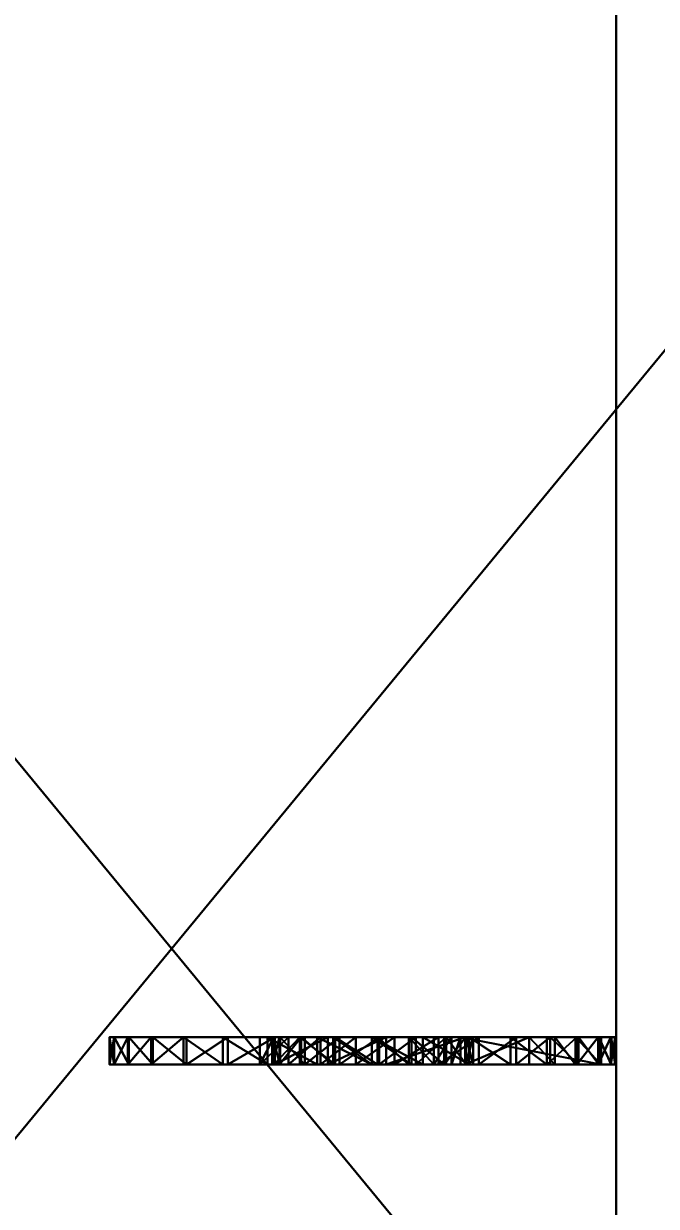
# Model space of a CAD drawing. Extents: x -4.3 to 2.7, y -5.9 to 5.2.
# Drawn here: x 2.5392 to 2.5854, y -2.9188 to -2.8324 of the extents above; entities that cross this region are included whole.
import ezdxf

# ---------------------------------------------------------------- set-up
doc = ezdxf.new("R2010")
doc.units = 0
doc.header["$LTSCALE"] = 0.0254
doc.layers.get('0').update_dxf_attribs({"linetype": 'CONTINUOUS'})
doc.layers.get('DEFPOINTS').update_dxf_attribs({"linetype": 'CONTINUOUS'})
for name, color, linetype in [('C__CROWN_', 22, 'CONTINUOUS'), ('M__MIDDLE_', 32, 'CONTINUOUS'), ('ROOM', 252, 'CONTINUOUS')]:
    doc.layers.add(name, color=color, linetype=linetype)
doc.styles.add('TAHOMA', font='')
doc.styles.get('TAHOMA').set_extended_font_data('Tahoma')
doc.dimstyles.new('DIMSTYLE1', dxfattribs={"dimtxt": 0.211521, "dimasz": 0.0127, "dimexe": 0.0127, "dimexo": 0.0127, "dimgap": 0.00254, "dimtad": 0, "dimtih": 1, "dimtoh": 1, "dimdec": 3, "dimzin": 0, "dimtxsty": 'TAHOMA', "dimblk": 'ARCHTICK', "dimcen": 0.09, "dimazin": 3, "dimtfac": 1, "dimtdec": 4, "dimtofl": 0, "dimtmove": 0, "dimatfit": 3, "dimtolj": 1, "dimtzin": 0})

# ---------------------------------------------------------------- blocks, each defined once
blk = doc.blocks.new('GROUPE65_1')
at = {"color": 0}
for p, q in [((0.075701, 0.055577), (0.075701, 0.055577, 0.002)), ((0.075701, 0.055577), (0.075701, 0.055577, 0.002)), ((0.071418, 0.055157), (0.071418, 0.055157, 0.002)), ((0.071418, 0.055157), (0.071418, 0.055157, 0.002)), ((0.081464, 0.054695), (0.081464, 0.054695, 0.002)), ((0.081464, 0.054695), (0.081464, 0.054695, 0.002)), ((0.067555, 0.053897), (0.067555, 0.053897, 0.002)), ((0.067555, 0.053897), (0.067555, 0.053897, 0.002)), ((0.086141, 0.052047), (0.086141, 0.052047, 0.002)), ((0.086141, 0.052047), (0.086141, 0.052047, 0.002)), ((0.064112, 0.051797), (0.064112, 0.051797, 0.002)), ((0.064112, 0.051797), (0.064112, 0.051797, 0.002)), ((0.08802, 0.050082), (0.08802, 0.050082, 0.002)), ((0.08802, 0.050082), (0.08802, 0.050082, 0.002)), ((0.06109, 0.048857), (0.06109, 0.048857, 0.002)), ((0.06109, 0.048857), (0.06109, 0.048857, 0.002)), ((0.089525, 0.047719), (0.089525, 0.047719, 0.002)), ((0.089525, 0.047719), (0.089525, 0.047719, 0.002)), ((0.075059, 0.046855), (0.075059, 0.046855, 0.002)), ((0.075059, 0.046855), (0.075059, 0.046855, 0.002)), ((0.071959, 0.0461), (0.071959, 0.0461, 0.002)), ((0.071959, 0.0461), (0.071959, 0.0461, 0.002)), ((0.077353, 0.046478), (0.077353, 0.046478, 0.002)), ((0.077353, 0.046478), (0.077353, 0.046478, 0.002)), ((0.079175, 0.045345), (0.079175, 0.045345, 0.002)), ((0.079175, 0.045345), (0.079175, 0.045345, 0.002)), ((0.058628, 0.044965), (0.058628, 0.044965, 0.002)), ((0.058628, 0.044965), (0.058628, 0.044965, 0.002)), ((0.069377, 0.043835), (0.069377, 0.043835, 0.002)), ((0.069377, 0.043835), (0.069377, 0.043835, 0.002)), ((0.080458, 0.04342), (0.080458, 0.04342, 0.002)), ((0.080458, 0.04342), (0.080458, 0.04342, 0.002)), ((0.091408, 0.041796), (0.081138, 0.040663)), ((0.091408, 0.041796, 0.002), (0.081138, 0.040663, 0.002)), ((0.091408, 0.041796), (0.081138, 0.040663)), ((0.091408, 0.041796, 0.002), (0.081138, 0.040663, 0.002)), ((0.091408, 0.041796), (0.091408, 0.041796, 0.002)), ((0.091408, 0.041796), (0.091408, 0.041796, 0.002)), ((0.081138, 0.040663), (0.081138, 0.040663, 0.002)), ((0.081138, 0.040663), (0.081138, 0.040663, 0.002)), ((0.05687, 0.040012), (0.05687, 0.040012, 0.002)), ((0.05687, 0.040012), (0.05687, 0.040012, 0.002)), ((0.067484, 0.039182), (0.067484, 0.039182, 0.002)), ((0.067484, 0.039182), (0.067484, 0.039182, 0.002)), ((0.073481, 0.035651), (0.073481, 0.035651, 0.002)), ((0.073481, 0.035651), (0.073481, 0.035651, 0.002)), ((0.076305, 0.035944), (0.076305, 0.035944, 0.002)), ((0.076305, 0.035944), (0.076305, 0.035944, 0.002)), ((0.079509, 0.035628), (0.079509, 0.035628, 0.002)), ((0.079509, 0.035628), (0.079509, 0.035628, 0.002)), ((0.070897, 0.034773), (0.070897, 0.034773, 0.002)), ((0.070897, 0.034773), (0.070897, 0.034773, 0.002)), ((0.082474, 0.034679), (0.082474, 0.034679, 0.002)), ((0.082474, 0.034679), (0.082474, 0.034679, 0.002)), ((0.055815, 0.033997), (0.055815, 0.033997, 0.002)), ((0.055815, 0.033997), (0.055815, 0.033997, 0.002)), ((0.068553, 0.03331), (0.068553, 0.03331, 0.002)), ((0.068553, 0.03331), (0.068553, 0.03331, 0.002)), ((0.0852, 0.033098), (0.0852, 0.033098, 0.002)), ((0.0852, 0.033098), (0.0852, 0.033098, 0.002)), ((0.066451, 0.031262), (0.066451, 0.031262, 0.002)), ((0.066451, 0.031262), (0.066451, 0.031262, 0.002)), ((0.087689, 0.030885), (0.087689, 0.030885, 0.002)), ((0.087689, 0.030885), (0.087689, 0.030885, 0.002)), ((0.074644, 0.028128), (0.074644, 0.028128, 0.002)), ((0.074644, 0.028128), (0.074644, 0.028128, 0.002)), ((0.089762, 0.028171), (0.089762, 0.028171, 0.002)), ((0.089762, 0.028171), (0.089762, 0.028171, 0.002)), ((0.055464, 0.02692), (0.055464, 0.02692, 0.002)), ((0.055464, 0.02692), (0.055464, 0.02692, 0.002)), ((0.071822, 0.027529), (0.071822, 0.027529, 0.002)), ((0.071822, 0.027529), (0.071822, 0.027529, 0.002)), ((0.077551, 0.027501), (0.077551, 0.027501, 0.002)), ((0.077551, 0.027501), (0.077551, 0.027501, 0.002)), ((0.069471, 0.025731), (0.069471, 0.025731, 0.002)), ((0.069471, 0.025731), (0.069471, 0.025731, 0.002)), ((0.07993, 0.025618), (0.07993, 0.025618, 0.002)), ((0.07993, 0.025618), (0.07993, 0.025618, 0.002)), ((0.091243, 0.025089), (0.091243, 0.025089, 0.002)), ((0.091243, 0.025089), (0.091243, 0.025089, 0.002)), ((0.067886, 0.022762), (0.067886, 0.022762, 0.002)), ((0.067886, 0.022762), (0.067886, 0.022762, 0.002)), ((0.081516, 0.022385), (0.081516, 0.022385, 0.002)), ((0.081516, 0.022385), (0.081516, 0.022385, 0.002)), ((0.092131, 0.021639), (0.092131, 0.021639, 0.002)), ((0.092131, 0.021639), (0.092131, 0.021639, 0.002)), ((0.055801, 0.020021), (0.055801, 0.020021, 0.002)), ((0.055801, 0.020021), (0.055801, 0.020021, 0.002)), ((0.067357, 0.018652), (0.067357, 0.018652, 0.002)), ((0.067357, 0.018652), (0.067357, 0.018652, 0.002)), ((0.082044, 0.017708), (0.082044, 0.017708, 0.002)), ((0.082044, 0.017708), (0.082044, 0.017708, 0.002)), ((0.092427, 0.017821), (0.092427, 0.017821, 0.002)), ((0.092427, 0.017821), (0.092427, 0.017821, 0.002)), ((0.056814, 0.014163), (0.056814, 0.014163, 0.002)), ((0.056814, 0.014163), (0.056814, 0.014163, 0.002)), ((0.067952, 0.014069), (0.067952, 0.014069, 0.002)), ((0.067952, 0.014069), (0.067952, 0.014069, 0.002)), ((0.081553, 0.013196), (0.081553, 0.013196, 0.002)), ((0.081553, 0.013196), (0.081553, 0.013196, 0.002)), ((0.092116, 0.013783), (0.092116, 0.013783, 0.002)), ((0.092116, 0.013783), (0.092116, 0.013783, 0.002)), ((0.069736, 0.010666), (0.069736, 0.010666, 0.002)), ((0.069736, 0.010666), (0.069736, 0.010666, 0.002)), ((0.080081, 0.010156), (0.080081, 0.010156, 0.002)), ((0.080081, 0.010156), (0.080081, 0.010156, 0.002)), ((0.091181, 0.010166), (0.091181, 0.010166, 0.002)), ((0.091181, 0.010166), (0.091181, 0.010166, 0.002)), ((0.058501, 0.009346), (0.058501, 0.009346, 0.002)), ((0.058501, 0.009346), (0.058501, 0.009346, 0.002)), ((0.072284, 0.008556), (0.072284, 0.008556, 0.002)), ((0.072284, 0.008556), (0.072284, 0.008556, 0.002)), ((0.075173, 0.007853), (0.075173, 0.007853, 0.002)), ((0.075173, 0.007853), (0.075173, 0.007853, 0.002)), ((0.077872, 0.008429), (0.077872, 0.008429, 0.002)), ((0.077872, 0.008429), (0.077872, 0.008429, 0.002)), ((0.089624, 0.006968), (0.089624, 0.006968, 0.002)), ((0.089624, 0.006968), (0.089624, 0.006968, 0.002)), ((0.060863, 0.005569), (0.060863, 0.005569, 0.002)), ((0.060863, 0.005569), (0.060863, 0.005569, 0.002)), ((0.087443, 0.004191), (0.087443, 0.004191, 0.002)), ((0.087443, 0.004191), (0.087443, 0.004191, 0.002)), ((0.063749, 0.00272), (0.063749, 0.00272, 0.002)), ((0.063749, 0.00272), (0.063749, 0.00272, 0.002)), ((0.084774, 0.001944), (0.084774, 0.001944, 0.002)), ((0.084774, 0.001944), (0.084774, 0.001944, 0.002)), ((0.067008, 0.000684), (0.067008, 0.000684, 0.002)), ((0.067008, 0.000684), (0.067008, 0.000684, 0.002)), ((0.081752, 0.00034), (0.081752, 0.00034, 0.002)), ((0.081752, 0.00034), (0.081752, 0.00034, 0.002)), ((0.070639, -0.000537), (0.070639, -0.000537, 0.002)), ((0.070639, -0.000537), (0.070639, -0.000537, 0.002)), ((0.078375, -0.000623), (0.078375, -0.000623, 0.002)), ((0.078375, -0.000623), (0.078375, -0.000623, 0.002)), ((0.074644, -0.000944), (0.074644, -0.000944, 0.002)), ((0.074644, -0.000944), (0.074644, -0.000944, 0.002))]:
    blk.add_line(p, q, dxfattribs=at)
at = {"color": 28}
mesh = blk.add_polyface(dxfattribs=at)
corners = [(0.055815, 0.033997), (0.055801, 0.020021), (0.055464, 0.02692), (0.056814, 0.014163), (0.05687, 0.040012), (0.058501, 0.009346), (0.058628, 0.044965), (0.060863, 0.005569), (0.06109, 0.048857), (0.063749, 0.00272), (0.064112, 0.051797), (0.067008, 0.000684), (0.066451, 0.031262), (0.067357, 0.018652), (0.068553, 0.03331), (0.067886, 0.022762), (0.069471, 0.025731), (0.070897, 0.034773), (0.071822, 0.027529), (0.073481, 0.035651), (0.074644, 0.028128), (0.076305, 0.035944), (0.077551, 0.027501), (0.079509, 0.035628), (0.07993, 0.025618), (0.082474, 0.034679), (0.081516, 0.022385), (0.082044, 0.017708), (0.067952, 0.014069), (0.070639, -0.000537), (0.069736, 0.010666), (0.072284, 0.008556), (0.074644, -0.000944), (0.075173, 0.007853), (0.078375, -0.000623), (0.077872, 0.008429), (0.080081, 0.010156), (0.081752, 0.00034), (0.081553, 0.013196), (0.084774, 0.001944), (0.0852, 0.033098), (0.087443, 0.004191), (0.087689, 0.030885), (0.089624, 0.006968), (0.089762, 0.028171), (0.091181, 0.010166), (0.091243, 0.025089), (0.092116, 0.013783), (0.092131, 0.021639), (0.092427, 0.017821), (0.067555, 0.053897), (0.067484, 0.039182), (0.069377, 0.043835), (0.071418, 0.055157), (0.071959, 0.0461), (0.075701, 0.055577), (0.075059, 0.046855), (0.077353, 0.046478), (0.081464, 0.054695), (0.079175, 0.045345), (0.080458, 0.04342), (0.081138, 0.040663), (0.091408, 0.041796), (0.086141, 0.052047), (0.08802, 0.050082), (0.089525, 0.047719)]
mesh.append_faces([[corners[k] for k in face] for face in [(0, 1, 2), (47, 48, 49), (62, 64, 65)]], dxfattribs={"vtx0": -1, "color": 28})
mesh.append_faces([[corners[k] for k in face] for face in [(1, 0, 3), (3, 4, 5), (5, 6, 7), (7, 8, 9), (9, 10, 11), (13, 14, 15), (15, 14, 16), (16, 17, 18), (18, 19, 20), (20, 21, 22), (22, 23, 24), (24, 25, 26), (26, 25, 27), (11, 28, 29), (28, 11, 13), (29, 31, 32), (32, 33, 34), (34, 36, 37), (37, 27, 39), (39, 40, 41), (41, 42, 43), (43, 44, 45), (45, 46, 47), (50, 12, 10), (12, 50, 51), (51, 50, 52), (52, 53, 54), (54, 55, 56), (56, 55, 57), (57, 58, 59), (59, 58, 60), (60, 58, 61), (61, 58, 62)]], dxfattribs={"vtx0": -1, "vtx1": -1, "color": 28})
mesh.append_faces([[corners[k] for k in face] for face in [(11, 10, 12), (11, 12, 13), (39, 27, 25)]], dxfattribs={"vtx0": -1, "vtx1": -1, "vtx2": -1, "color": 28})
mesh.append_faces([[corners[k] for k in face] for face in [(3, 0, 4), (5, 4, 6), (7, 6, 8), (9, 8, 10), (13, 12, 14), (16, 14, 17), (18, 17, 19), (20, 19, 21), (22, 21, 23), (24, 23, 25), (29, 28, 30), (29, 30, 31), (32, 31, 33), (34, 33, 35), (34, 35, 36), (37, 36, 38), (37, 38, 27), (39, 25, 40), (41, 40, 42), (43, 42, 44), (45, 44, 46), (47, 46, 48), (52, 50, 53), (54, 53, 55), (57, 55, 58), (62, 58, 63), (62, 63, 64)]], dxfattribs={"vtx0": -1, "vtx2": -1, "color": 28})
mesh = blk.add_polyface(dxfattribs=at)
corners = [(0.067008, 0.000684, 0.002), (0.067952, 0.014069, 0.002), (0.067357, 0.018652, 0.002), (0.070639, -0.000537, 0.002), (0.069736, 0.010666, 0.002), (0.072284, 0.008556, 0.002), (0.074644, -0.000944, 0.002), (0.075173, 0.007853, 0.002), (0.078375, -0.000623, 0.002), (0.077872, 0.008429, 0.002), (0.080081, 0.010156, 0.002), (0.081752, 0.00034, 0.002), (0.081553, 0.013196, 0.002), (0.082044, 0.017708, 0.002), (0.084774, 0.001944, 0.002), (0.082474, 0.034679, 0.002), (0.0852, 0.033098, 0.002), (0.087443, 0.004191, 0.002), (0.087689, 0.030885, 0.002), (0.089624, 0.006968, 0.002), (0.089762, 0.028171, 0.002), (0.091181, 0.010166, 0.002), (0.091243, 0.025089, 0.002), (0.092116, 0.013783, 0.002), (0.092131, 0.021639, 0.002), (0.092427, 0.017821, 0.002), (0.055801, 0.020021, 0.002), (0.055815, 0.033997, 0.002), (0.055464, 0.02692, 0.002), (0.056814, 0.014163, 0.002), (0.05687, 0.040012, 0.002), (0.058501, 0.009346, 0.002), (0.058628, 0.044965, 0.002), (0.060863, 0.005569, 0.002), (0.06109, 0.048857, 0.002), (0.063749, 0.00272, 0.002), (0.064112, 0.051797, 0.002), (0.066451, 0.031262, 0.002), (0.068553, 0.03331, 0.002), (0.067886, 0.022762, 0.002), (0.069471, 0.025731, 0.002), (0.070897, 0.034773, 0.002), (0.071822, 0.027529, 0.002), (0.073481, 0.035651, 0.002), (0.074644, 0.028128, 0.002), (0.076305, 0.035944, 0.002), (0.077551, 0.027501, 0.002), (0.079509, 0.035628, 0.002), (0.07993, 0.025618, 0.002), (0.081516, 0.022385, 0.002), (0.067555, 0.053897, 0.002), (0.067484, 0.039182, 0.002), (0.069377, 0.043835, 0.002), (0.071418, 0.055157, 0.002), (0.071959, 0.0461, 0.002), (0.075701, 0.055577, 0.002), (0.075059, 0.046855, 0.002), (0.077353, 0.046478, 0.002), (0.081464, 0.054695, 0.002), (0.079175, 0.045345, 0.002), (0.080458, 0.04342, 0.002), (0.081138, 0.040663, 0.002), (0.091408, 0.041796, 0.002), (0.086141, 0.052047, 0.002), (0.08802, 0.050082, 0.002), (0.089525, 0.047719, 0.002)]
mesh.append_faces([[corners[k] for k in face] for face in [(24, 23, 25), (26, 27, 28), (64, 62, 65)]], dxfattribs={"vtx0": -1, "color": 28})
mesh.append_faces([[corners[k] for k in face] for face in [(1, 3, 4), (4, 3, 5), (5, 6, 7), (7, 8, 9), (9, 8, 10), (10, 11, 12), (12, 11, 13), (15, 14, 16), (16, 17, 18), (18, 19, 20), (20, 21, 22), (22, 23, 24), (27, 29, 30), (30, 31, 32), (32, 33, 34), (34, 35, 36), (37, 2, 38), (38, 40, 41), (41, 42, 43), (43, 44, 45), (45, 46, 47), (47, 48, 15), (50, 52, 53), (53, 54, 55), (55, 57, 58), (58, 62, 63), (63, 62, 64)]], dxfattribs={"vtx0": -1, "vtx1": -1, "color": 28})
mesh.append_faces([[corners[k] for k in face] for face in [(13, 14, 15), (36, 0, 37), (37, 0, 2)]], dxfattribs={"vtx0": -1, "vtx1": -1, "vtx2": -1, "color": 28})
mesh.append_faces([[corners[k] for k in face] for face in [(0, 1, 2), (1, 0, 3), (5, 3, 6), (7, 6, 8), (10, 8, 11), (13, 11, 14), (16, 14, 17), (18, 17, 19), (20, 19, 21), (22, 21, 23), (27, 26, 29), (30, 29, 31), (32, 31, 33), (34, 33, 35), (36, 35, 0), (38, 2, 39), (38, 39, 40), (41, 40, 42), (43, 42, 44), (45, 44, 46), (47, 46, 48), (15, 48, 49), (15, 49, 13), (37, 50, 36), (50, 37, 51), (50, 51, 52), (53, 52, 54), (55, 54, 56), (55, 56, 57), (58, 57, 59), (58, 59, 60), (58, 60, 61), (58, 61, 62)]], dxfattribs={"vtx0": -1, "vtx2": -1, "color": 28})
mesh = blk.add_polyface(dxfattribs=at)
corners = [(0.071418, 0.055157, 0.002), (0.075701, 0.055577), (0.071418, 0.055157), (0.075701, 0.055577, 0.002)]
mesh.append_faces([[corners[k] for k in face] for face in [(0, 1, 2), (1, 0, 3)]], dxfattribs={"vtx0": -1, "color": 28})
mesh = blk.add_polyface(dxfattribs=at)
corners = [(0.075701, 0.055577, 0.002), (0.081464, 0.054695), (0.075701, 0.055577), (0.081464, 0.054695, 0.002)]
mesh.append_faces([[corners[k] for k in face] for face in [(0, 1, 2), (1, 0, 3)]], dxfattribs={"vtx0": -1, "color": 28})
mesh = blk.add_polyface(dxfattribs=at)
corners = [(0.067555, 0.053897, 0.002), (0.071418, 0.055157), (0.067555, 0.053897), (0.071418, 0.055157, 0.002)]
mesh.append_faces([[corners[k] for k in face] for face in [(0, 1, 2), (1, 0, 3)]], dxfattribs={"vtx0": -1, "color": 28})
mesh = blk.add_polyface(dxfattribs=at)
corners = [(0.081464, 0.054695, 0.002), (0.086141, 0.052047), (0.081464, 0.054695), (0.086141, 0.052047, 0.002)]
mesh.append_faces([[corners[k] for k in face] for face in [(0, 1, 2), (1, 0, 3)]], dxfattribs={"vtx0": -1, "color": 28})
mesh = blk.add_polyface(dxfattribs=at)
corners = [(0.064112, 0.051797, 0.002), (0.067555, 0.053897), (0.064112, 0.051797), (0.067555, 0.053897, 0.002)]
mesh.append_faces([[corners[k] for k in face] for face in [(0, 1, 2), (1, 0, 3)]], dxfattribs={"vtx0": -1, "color": 28})
mesh = blk.add_polyface(dxfattribs=at)
corners = [(0.086141, 0.052047), (0.08802, 0.050082, 0.002), (0.08802, 0.050082), (0.086141, 0.052047, 0.002)]
mesh.append_faces([[corners[k] for k in face] for face in [(0, 1, 2), (1, 0, 3)]], dxfattribs={"vtx0": -1, "color": 28})
mesh = blk.add_polyface(dxfattribs=at)
corners = [(0.06109, 0.048857, 0.002), (0.064112, 0.051797), (0.06109, 0.048857), (0.064112, 0.051797, 0.002)]
mesh.append_faces([[corners[k] for k in face] for face in [(0, 1, 2), (1, 0, 3)]], dxfattribs={"vtx0": -1, "color": 28})
mesh = blk.add_polyface(dxfattribs=at)
corners = [(0.08802, 0.050082), (0.089525, 0.047719, 0.002), (0.089525, 0.047719), (0.08802, 0.050082, 0.002)]
mesh.append_faces([[corners[k] for k in face] for face in [(0, 1, 2), (1, 0, 3)]], dxfattribs={"vtx0": -1, "color": 28})
mesh = blk.add_polyface(dxfattribs=at)
corners = [(0.06109, 0.048857, 0.002), (0.058628, 0.044965), (0.058628, 0.044965, 0.002), (0.06109, 0.048857)]
mesh.append_faces([[corners[k] for k in face] for face in [(0, 1, 2), (1, 0, 3)]], dxfattribs={"vtx0": -1, "color": 28})
mesh = blk.add_polyface(dxfattribs=at)
corners = [(0.089525, 0.047719), (0.091408, 0.041796, 0.002), (0.091408, 0.041796), (0.089525, 0.047719, 0.002)]
mesh.append_faces([[corners[k] for k in face] for face in [(0, 1, 2), (1, 0, 3)]], dxfattribs={"vtx0": -1, "color": 28})
mesh = blk.add_polyface(dxfattribs=at)
corners = [(0.075059, 0.046855, 0.002), (0.071959, 0.0461), (0.075059, 0.046855), (0.071959, 0.0461, 0.002)]
mesh.append_faces([[corners[k] for k in face] for face in [(0, 1, 2), (1, 0, 3)]], dxfattribs={"vtx0": -1, "color": 28})
mesh = blk.add_polyface(dxfattribs=at)
corners = [(0.077353, 0.046478, 0.002), (0.075059, 0.046855), (0.077353, 0.046478), (0.075059, 0.046855, 0.002)]
mesh.append_faces([[corners[k] for k in face] for face in [(0, 1, 2), (1, 0, 3)]], dxfattribs={"vtx0": -1, "color": 28})
mesh = blk.add_polyface(dxfattribs=at)
corners = [(0.071959, 0.0461, 0.002), (0.069377, 0.043835), (0.071959, 0.0461), (0.069377, 0.043835, 0.002)]
mesh.append_faces([[corners[k] for k in face] for face in [(0, 1, 2), (1, 0, 3)]], dxfattribs={"vtx0": -1, "color": 28})
mesh = blk.add_polyface(dxfattribs=at)
corners = [(0.079175, 0.045345, 0.002), (0.077353, 0.046478), (0.079175, 0.045345), (0.077353, 0.046478, 0.002)]
mesh.append_faces([[corners[k] for k in face] for face in [(0, 1, 2), (1, 0, 3)]], dxfattribs={"vtx0": -1, "color": 28})
mesh = blk.add_polyface(dxfattribs=at)
corners = [(0.079175, 0.045345, 0.002), (0.080458, 0.04342), (0.080458, 0.04342, 0.002), (0.079175, 0.045345)]
mesh.append_faces([[corners[k] for k in face] for face in [(0, 1, 2), (1, 0, 3)]], dxfattribs={"vtx0": -1, "color": 28})
mesh = blk.add_polyface(dxfattribs=at)
corners = [(0.058628, 0.044965, 0.002), (0.05687, 0.040012), (0.05687, 0.040012, 0.002), (0.058628, 0.044965)]
mesh.append_faces([[corners[k] for k in face] for face in [(0, 1, 2), (1, 0, 3)]], dxfattribs={"vtx0": -1, "color": 28})
mesh = blk.add_polyface(dxfattribs=at)
corners = [(0.069377, 0.043835), (0.067484, 0.039182, 0.002), (0.067484, 0.039182), (0.069377, 0.043835, 0.002)]
mesh.append_faces([[corners[k] for k in face] for face in [(0, 1, 2), (1, 0, 3)]], dxfattribs={"vtx0": -1, "color": 28})
mesh = blk.add_polyface(dxfattribs=at)
corners = [(0.080458, 0.04342, 0.002), (0.081138, 0.040663), (0.081138, 0.040663, 0.002), (0.080458, 0.04342)]
mesh.append_faces([[corners[k] for k in face] for face in [(0, 1, 2), (1, 0, 3)]], dxfattribs={"vtx0": -1, "color": 28})
mesh = blk.add_polyface(dxfattribs=at)
corners = [(0.091408, 0.041796, 0.002), (0.081138, 0.040663), (0.091408, 0.041796), (0.081138, 0.040663, 0.002)]
mesh.append_faces([[corners[k] for k in face] for face in [(0, 1, 2), (1, 0, 3)]], dxfattribs={"vtx0": -1, "color": 28})
mesh = blk.add_polyface(dxfattribs=at)
corners = [(0.05687, 0.040012, 0.002), (0.055815, 0.033997), (0.055815, 0.033997, 0.002), (0.05687, 0.040012)]
mesh.append_faces([[corners[k] for k in face] for face in [(0, 1, 2), (1, 0, 3)]], dxfattribs={"vtx0": -1, "color": 28})
mesh = blk.add_polyface(dxfattribs=at)
corners = [(0.067484, 0.039182), (0.066451, 0.031262, 0.002), (0.066451, 0.031262), (0.067484, 0.039182, 0.002)]
mesh.append_faces([[corners[k] for k in face] for face in [(0, 1, 2), (1, 0, 3)]], dxfattribs={"vtx0": -1, "color": 28})
mesh = blk.add_polyface(dxfattribs=at)
corners = [(0.070897, 0.034773, 0.002), (0.073481, 0.035651), (0.070897, 0.034773), (0.073481, 0.035651, 0.002)]
mesh.append_faces([[corners[k] for k in face] for face in [(0, 1, 2), (1, 0, 3)]], dxfattribs={"vtx0": -1, "color": 28})
mesh = blk.add_polyface(dxfattribs=at)
corners = [(0.073481, 0.035651, 0.002), (0.076305, 0.035944), (0.073481, 0.035651), (0.076305, 0.035944, 0.002)]
mesh.append_faces([[corners[k] for k in face] for face in [(0, 1, 2), (1, 0, 3)]], dxfattribs={"vtx0": -1, "color": 28})
mesh = blk.add_polyface(dxfattribs=at)
corners = [(0.076305, 0.035944, 0.002), (0.079509, 0.035628), (0.076305, 0.035944), (0.079509, 0.035628, 0.002)]
mesh.append_faces([[corners[k] for k in face] for face in [(0, 1, 2), (1, 0, 3)]], dxfattribs={"vtx0": -1, "color": 28})
mesh = blk.add_polyface(dxfattribs=at)
corners = [(0.079509, 0.035628, 0.002), (0.082474, 0.034679), (0.079509, 0.035628), (0.082474, 0.034679, 0.002)]
mesh.append_faces([[corners[k] for k in face] for face in [(0, 1, 2), (1, 0, 3)]], dxfattribs={"vtx0": -1, "color": 28})
mesh = blk.add_polyface(dxfattribs=at)
corners = [(0.068553, 0.03331, 0.002), (0.070897, 0.034773), (0.068553, 0.03331), (0.070897, 0.034773, 0.002)]
mesh.append_faces([[corners[k] for k in face] for face in [(0, 1, 2), (1, 0, 3)]], dxfattribs={"vtx0": -1, "color": 28})
mesh = blk.add_polyface(dxfattribs=at)
corners = [(0.082474, 0.034679, 0.002), (0.0852, 0.033098), (0.082474, 0.034679), (0.0852, 0.033098, 0.002)]
mesh.append_faces([[corners[k] for k in face] for face in [(0, 1, 2), (1, 0, 3)]], dxfattribs={"vtx0": -1, "color": 28})
mesh = blk.add_polyface(dxfattribs=at)
corners = [(0.055815, 0.033997, 0.002), (0.055464, 0.02692), (0.055464, 0.02692, 0.002), (0.055815, 0.033997)]
mesh.append_faces([[corners[k] for k in face] for face in [(0, 1, 2), (1, 0, 3)]], dxfattribs={"vtx0": -1, "color": 28})
mesh = blk.add_polyface(dxfattribs=at)
corners = [(0.066451, 0.031262, 0.002), (0.068553, 0.03331), (0.066451, 0.031262), (0.068553, 0.03331, 0.002)]
mesh.append_faces([[corners[k] for k in face] for face in [(0, 1, 2), (1, 0, 3)]], dxfattribs={"vtx0": -1, "color": 28})
mesh = blk.add_polyface(dxfattribs=at)
corners = [(0.0852, 0.033098, 0.002), (0.087689, 0.030885), (0.0852, 0.033098), (0.087689, 0.030885, 0.002)]
mesh.append_faces([[corners[k] for k in face] for face in [(0, 1, 2), (1, 0, 3)]], dxfattribs={"vtx0": -1, "color": 28})
mesh = blk.add_polyface(dxfattribs=at)
corners = [(0.087689, 0.030885), (0.089762, 0.028171, 0.002), (0.089762, 0.028171), (0.087689, 0.030885, 0.002)]
mesh.append_faces([[corners[k] for k in face] for face in [(0, 1, 2), (1, 0, 3)]], dxfattribs={"vtx0": -1, "color": 28})
mesh = blk.add_polyface(dxfattribs=at)
corners = [(0.074644, 0.028128, 0.002), (0.071822, 0.027529), (0.074644, 0.028128), (0.071822, 0.027529, 0.002)]
mesh.append_faces([[corners[k] for k in face] for face in [(0, 1, 2), (1, 0, 3)]], dxfattribs={"vtx0": -1, "color": 28})
mesh = blk.add_polyface(dxfattribs=at)
corners = [(0.077551, 0.027501, 0.002), (0.074644, 0.028128), (0.077551, 0.027501), (0.074644, 0.028128, 0.002)]
mesh.append_faces([[corners[k] for k in face] for face in [(0, 1, 2), (1, 0, 3)]], dxfattribs={"vtx0": -1, "color": 28})
mesh = blk.add_polyface(dxfattribs=at)
corners = [(0.089762, 0.028171), (0.091243, 0.025089, 0.002), (0.091243, 0.025089), (0.089762, 0.028171, 0.002)]
mesh.append_faces([[corners[k] for k in face] for face in [(0, 1, 2), (1, 0, 3)]], dxfattribs={"vtx0": -1, "color": 28})
mesh = blk.add_polyface(dxfattribs=at)
corners = [(0.055464, 0.02692, 0.002), (0.055801, 0.020021), (0.055801, 0.020021, 0.002), (0.055464, 0.02692)]
mesh.append_faces([[corners[k] for k in face] for face in [(0, 1, 2), (1, 0, 3)]], dxfattribs={"vtx0": -1, "color": 28})
mesh = blk.add_polyface(dxfattribs=at)
corners = [(0.071822, 0.027529, 0.002), (0.069471, 0.025731), (0.071822, 0.027529), (0.069471, 0.025731, 0.002)]
mesh.append_faces([[corners[k] for k in face] for face in [(0, 1, 2), (1, 0, 3)]], dxfattribs={"vtx0": -1, "color": 28})
mesh = blk.add_polyface(dxfattribs=at)
corners = [(0.07993, 0.025618, 0.002), (0.077551, 0.027501), (0.07993, 0.025618), (0.077551, 0.027501, 0.002)]
mesh.append_faces([[corners[k] for k in face] for face in [(0, 1, 2), (1, 0, 3)]], dxfattribs={"vtx0": -1, "color": 28})
mesh = blk.add_polyface(dxfattribs=at)
corners = [(0.069471, 0.025731), (0.067886, 0.022762, 0.002), (0.067886, 0.022762), (0.069471, 0.025731, 0.002)]
mesh.append_faces([[corners[k] for k in face] for face in [(0, 1, 2), (1, 0, 3)]], dxfattribs={"vtx0": -1, "color": 28})
mesh = blk.add_polyface(dxfattribs=at)
corners = [(0.07993, 0.025618, 0.002), (0.081516, 0.022385), (0.081516, 0.022385, 0.002), (0.07993, 0.025618)]
mesh.append_faces([[corners[k] for k in face] for face in [(0, 1, 2), (1, 0, 3)]], dxfattribs={"vtx0": -1, "color": 28})
mesh = blk.add_polyface(dxfattribs=at)
corners = [(0.091243, 0.025089), (0.092131, 0.021639, 0.002), (0.092131, 0.021639), (0.091243, 0.025089, 0.002)]
mesh.append_faces([[corners[k] for k in face] for face in [(0, 1, 2), (1, 0, 3)]], dxfattribs={"vtx0": -1, "color": 28})
mesh = blk.add_polyface(dxfattribs=at)
corners = [(0.067886, 0.022762), (0.067357, 0.018652, 0.002), (0.067357, 0.018652), (0.067886, 0.022762, 0.002)]
mesh.append_faces([[corners[k] for k in face] for face in [(0, 1, 2), (1, 0, 3)]], dxfattribs={"vtx0": -1, "color": 28})
mesh = blk.add_polyface(dxfattribs=at)
corners = [(0.081516, 0.022385, 0.002), (0.082044, 0.017708), (0.082044, 0.017708, 0.002), (0.081516, 0.022385)]
mesh.append_faces([[corners[k] for k in face] for face in [(0, 1, 2), (1, 0, 3)]], dxfattribs={"vtx0": -1, "color": 28})
mesh = blk.add_polyface(dxfattribs=at)
corners = [(0.092131, 0.021639), (0.092427, 0.017821, 0.002), (0.092427, 0.017821), (0.092131, 0.021639, 0.002)]
mesh.append_faces([[corners[k] for k in face] for face in [(0, 1, 2), (1, 0, 3)]], dxfattribs={"vtx0": -1, "color": 28})
mesh = blk.add_polyface(dxfattribs=at)
corners = [(0.055801, 0.020021, 0.002), (0.056814, 0.014163), (0.056814, 0.014163, 0.002), (0.055801, 0.020021)]
mesh.append_faces([[corners[k] for k in face] for face in [(0, 1, 2), (1, 0, 3)]], dxfattribs={"vtx0": -1, "color": 28})
mesh = blk.add_polyface(dxfattribs=at)
corners = [(0.067357, 0.018652), (0.067952, 0.014069, 0.002), (0.067952, 0.014069), (0.067357, 0.018652, 0.002)]
mesh.append_faces([[corners[k] for k in face] for face in [(0, 1, 2), (1, 0, 3)]], dxfattribs={"vtx0": -1, "color": 28})
mesh = blk.add_polyface(dxfattribs=at)
corners = [(0.082044, 0.017708, 0.002), (0.081553, 0.013196), (0.081553, 0.013196, 0.002), (0.082044, 0.017708)]
mesh.append_faces([[corners[k] for k in face] for face in [(0, 1, 2), (1, 0, 3)]], dxfattribs={"vtx0": -1, "color": 28})
mesh = blk.add_polyface(dxfattribs=at)
corners = [(0.092427, 0.017821), (0.092116, 0.013783, 0.002), (0.092116, 0.013783), (0.092427, 0.017821, 0.002)]
mesh.append_faces([[corners[k] for k in face] for face in [(0, 1, 2), (1, 0, 3)]], dxfattribs={"vtx0": -1, "color": 28})
mesh = blk.add_polyface(dxfattribs=at)
corners = [(0.056814, 0.014163, 0.002), (0.058501, 0.009346), (0.058501, 0.009346, 0.002), (0.056814, 0.014163)]
mesh.append_faces([[corners[k] for k in face] for face in [(0, 1, 2), (1, 0, 3)]], dxfattribs={"vtx0": -1, "color": 28})
mesh = blk.add_polyface(dxfattribs=at)
corners = [(0.067952, 0.014069), (0.069736, 0.010666, 0.002), (0.069736, 0.010666), (0.067952, 0.014069, 0.002)]
mesh.append_faces([[corners[k] for k in face] for face in [(0, 1, 2), (1, 0, 3)]], dxfattribs={"vtx0": -1, "color": 28})
mesh = blk.add_polyface(dxfattribs=at)
corners = [(0.081553, 0.013196, 0.002), (0.080081, 0.010156), (0.080081, 0.010156, 0.002), (0.081553, 0.013196)]
mesh.append_faces([[corners[k] for k in face] for face in [(0, 1, 2), (1, 0, 3)]], dxfattribs={"vtx0": -1, "color": 28})
mesh = blk.add_polyface(dxfattribs=at)
corners = [(0.092116, 0.013783), (0.091181, 0.010166, 0.002), (0.091181, 0.010166), (0.092116, 0.013783, 0.002)]
mesh.append_faces([[corners[k] for k in face] for face in [(0, 1, 2), (1, 0, 3)]], dxfattribs={"vtx0": -1, "color": 28})
mesh = blk.add_polyface(dxfattribs=at)
corners = [(0.069736, 0.010666, 0.002), (0.072284, 0.008556), (0.069736, 0.010666), (0.072284, 0.008556, 0.002)]
mesh.append_faces([[corners[k] for k in face] for face in [(0, 1, 2), (1, 0, 3)]], dxfattribs={"vtx0": -1, "color": 28})
mesh = blk.add_polyface(dxfattribs=at)
corners = [(0.077872, 0.008429, 0.002), (0.080081, 0.010156), (0.077872, 0.008429), (0.080081, 0.010156, 0.002)]
mesh.append_faces([[corners[k] for k in face] for face in [(0, 1, 2), (1, 0, 3)]], dxfattribs={"vtx0": -1, "color": 28})
mesh = blk.add_polyface(dxfattribs=at)
corners = [(0.091181, 0.010166), (0.089624, 0.006968, 0.002), (0.089624, 0.006968), (0.091181, 0.010166, 0.002)]
mesh.append_faces([[corners[k] for k in face] for face in [(0, 1, 2), (1, 0, 3)]], dxfattribs={"vtx0": -1, "color": 28})
mesh = blk.add_polyface(dxfattribs=at)
corners = [(0.058501, 0.009346, 0.002), (0.060863, 0.005569), (0.060863, 0.005569, 0.002), (0.058501, 0.009346)]
mesh.append_faces([[corners[k] for k in face] for face in [(0, 1, 2), (1, 0, 3)]], dxfattribs={"vtx0": -1, "color": 28})
mesh = blk.add_polyface(dxfattribs=at)
corners = [(0.072284, 0.008556, 0.002), (0.075173, 0.007853), (0.072284, 0.008556), (0.075173, 0.007853, 0.002)]
mesh.append_faces([[corners[k] for k in face] for face in [(0, 1, 2), (1, 0, 3)]], dxfattribs={"vtx0": -1, "color": 28})
mesh = blk.add_polyface(dxfattribs=at)
corners = [(0.075173, 0.007853, 0.002), (0.077872, 0.008429), (0.075173, 0.007853), (0.077872, 0.008429, 0.002)]
mesh.append_faces([[corners[k] for k in face] for face in [(0, 1, 2), (1, 0, 3)]], dxfattribs={"vtx0": -1, "color": 28})
mesh = blk.add_polyface(dxfattribs=at)
corners = [(0.089624, 0.006968), (0.087443, 0.004191, 0.002), (0.087443, 0.004191), (0.089624, 0.006968, 0.002)]
mesh.append_faces([[corners[k] for k in face] for face in [(0, 1, 2), (1, 0, 3)]], dxfattribs={"vtx0": -1, "color": 28})
mesh = blk.add_polyface(dxfattribs=at)
corners = [(0.063749, 0.00272, 0.002), (0.060863, 0.005569), (0.063749, 0.00272), (0.060863, 0.005569, 0.002)]
mesh.append_faces([[corners[k] for k in face] for face in [(0, 1, 2), (1, 0, 3)]], dxfattribs={"vtx0": -1, "color": 28})
mesh = blk.add_polyface(dxfattribs=at)
corners = [(0.087443, 0.004191, 0.002), (0.084774, 0.001944), (0.087443, 0.004191), (0.084774, 0.001944, 0.002)]
mesh.append_faces([[corners[k] for k in face] for face in [(0, 1, 2), (1, 0, 3)]], dxfattribs={"vtx0": -1, "color": 28})
mesh = blk.add_polyface(dxfattribs=at)
corners = [(0.067008, 0.000684, 0.002), (0.063749, 0.00272), (0.067008, 0.000684), (0.063749, 0.00272, 0.002)]
mesh.append_faces([[corners[k] for k in face] for face in [(0, 1, 2), (1, 0, 3)]], dxfattribs={"vtx0": -1, "color": 28})
mesh = blk.add_polyface(dxfattribs=at)
corners = [(0.084774, 0.001944, 0.002), (0.081752, 0.00034), (0.084774, 0.001944), (0.081752, 0.00034, 0.002)]
mesh.append_faces([[corners[k] for k in face] for face in [(0, 1, 2), (1, 0, 3)]], dxfattribs={"vtx0": -1, "color": 28})
mesh = blk.add_polyface(dxfattribs=at)
corners = [(0.070639, -0.000537, 0.002), (0.067008, 0.000684), (0.070639, -0.000537), (0.067008, 0.000684, 0.002)]
mesh.append_faces([[corners[k] for k in face] for face in [(0, 1, 2), (1, 0, 3)]], dxfattribs={"vtx0": -1, "color": 28})
mesh = blk.add_polyface(dxfattribs=at)
corners = [(0.081752, 0.00034, 0.002), (0.078375, -0.000623), (0.081752, 0.00034), (0.078375, -0.000623, 0.002)]
mesh.append_faces([[corners[k] for k in face] for face in [(0, 1, 2), (1, 0, 3)]], dxfattribs={"vtx0": -1, "color": 28})
mesh = blk.add_polyface(dxfattribs=at)
corners = [(0.074644, -0.000944, 0.002), (0.070639, -0.000537), (0.074644, -0.000944), (0.070639, -0.000537, 0.002)]
mesh.append_faces([[corners[k] for k in face] for face in [(0, 1, 2), (1, 0, 3)]], dxfattribs={"vtx0": -1, "color": 28})
mesh = blk.add_polyface(dxfattribs=at)
corners = [(0.078375, -0.000623, 0.002), (0.074644, -0.000944), (0.078375, -0.000623), (0.074644, -0.000944, 0.002)]
mesh.append_faces([[corners[k] for k in face] for face in [(0, 1, 2), (1, 0, 3)]], dxfattribs={"vtx0": -1, "color": 28})
blk = doc.blocks.new('GROUPE_7')
at = {"layer": 'C__CROWN_', "color": 120}
mesh = blk.add_polyface(dxfattribs=at)
corners = [(0.225, 0, 0.345), (0, 0.273, 0.345), (0, 0, 0.345), (0.225, 0.273, 0.345)]
mesh.append_faces([[corners[k] for k in face] for face in [(0, 1, 2), (1, 0, 3)]], dxfattribs={"vtx0": -1, "color": 120})
mesh = blk.add_polyface(dxfattribs=at)
corners = [(0.225, 0.273), (0, 0), (0, 0.273), (0.225, 0)]
mesh.append_faces([[corners[k] for k in face] for face in [(0, 1, 2), (1, 0, 3)]], dxfattribs={"vtx0": -1, "color": 120})
blk = doc.blocks.new('GROUPE_21')
at = {"layer": 'M__MIDDLE_', "color": 74}
for p, q in [((0.225, 0), (0.225, 0.273)), ((0.225, 0, 0.345), (0.225, 0.273, 0.345)), ((0.225, 0), (0.225, 0.273)), ((0.225, 0, 0.345), (0.225, 0.273, 0.345))]:
    blk.add_line(p, q, dxfattribs=at)
mesh = blk.add_polyface(dxfattribs=at)
corners = [(0.225, 0.273), (0, 0), (0, 0.273), (0.225, 0)]
mesh.append_faces([[corners[k] for k in face] for face in [(0, 1, 2), (1, 0, 3)]], dxfattribs={"vtx0": -1, "color": 74})
mesh = blk.add_polyface(dxfattribs=at)
corners = [(0.225, 0, 0.345), (0, 0.273, 0.345), (0, 0, 0.345), (0.225, 0.273, 0.345)]
mesh.append_faces([[corners[k] for k in face] for face in [(0, 1, 2), (1, 0, 3)]], dxfattribs={"vtx0": -1, "color": 74})
mesh = blk.add_polyface(dxfattribs=at)
corners = [(0.225, 0.273), (0.225, 0, 0.345), (0.225, 0), (0.225, 0.273, 0.345)]
mesh.append_faces([[corners[k] for k in face] for face in [(0, 1, 2), (1, 0, 3)]], dxfattribs={"vtx0": -1, "color": 74})
blk = doc.blocks.new('_ARCHTICK')
at = {"color": 0, "linetype": 'BYBLOCK', "const_width": 0.15}
blk.add_lwpolyline([(-0.5, -0.5), (0.5, 0.5)], dxfattribs=at)
blk = doc.blocks.new('*D114')
at = {"color": 0}
for p, q in [((2.6873, 5.2), (-3.689759, 5.2)), ((-3.677059, 5.2), (-3.677059, 0.108301)), ((-3.677059, -5.2), (-3.677059, -0.108301)), ((2.6873, -5.2), (-3.689759, -5.2))]:
    blk.add_line(p, q, dxfattribs=at)
at = {"layer": 'DEFPOINTS', "color": 0}
for p in [(-3.677059, 5.2), (2.7, 5.2), (2.7, -5.2)]:
    blk.add_point(p, dxfattribs=at)
at = {"color": 0, "xscale": 0.0127, "yscale": 0.0127, "zscale": 0.0127}
for p, rotation in [((-3.677059, 5.2), 90), ((-3.677059, -5.2), 270)]:
    blk.add_blockref('_ARCHTICK', p, dxfattribs=dict(at, rotation=rotation))
at = {"color": 0, "insert": (-3.677059, 0), "char_height": 0.21152148, "attachment_point": 5, "style": 'TAHOMA'}
blk.add_mtext('\\A1;10.400m', dxfattribs=at)

msp = doc.modelspace()

# ---------------------------------------------------------------- block references
at = {"color": 0}
for name, p in [('GROUPE_21', (2.3575, -3.0365, 0.895)), ('GROUPE_7', (2.4375, -3.0365, 1.955))]:
    msp.add_blockref(name, p, dxfattribs=at)
at = {"layer": 'C__CROWN_', "color": 0, "extrusion": (0, -1, -3.82857e-16)}
msp.add_blockref('GROUPE65_1', (2.49, 2.333382, 2.906467), dxfattribs=at)

# ---------------------------------------------------------------- dimensions: what is measured, and where the dimension line sits
at = {"color": 250}
dim = msp.add_linear_dim(base=(-3.677059, 5.2), p1=(2.7, -5.2), p2=(2.7, 5.2), angle=90, dimstyle='DIMSTYLE1', override={"dimtih": 1, "dimpost": 'm'}, dxfattribs=at)
dim.commit()
dim.dimension.update_dxf_attribs({"geometry": '*D114', "text_midpoint": (-3.677059, 0)})

# ---------------------------------------------------------------- meshes
at = {"layer": 'ROOM', "color": 254}
mesh = msp.add_polyface(dxfattribs=at)
corners = [(2.7, 5.2), (-2.7, -5.2), (-2.7, 5.2), (2.7, -5.2)]
mesh.append_faces([[corners[k] for k in face] for face in [(0, 1, 2), (1, 0, 3)]], dxfattribs={"vtx0": -1, "color": 254})

doc.saveas('drawing.dxf')
